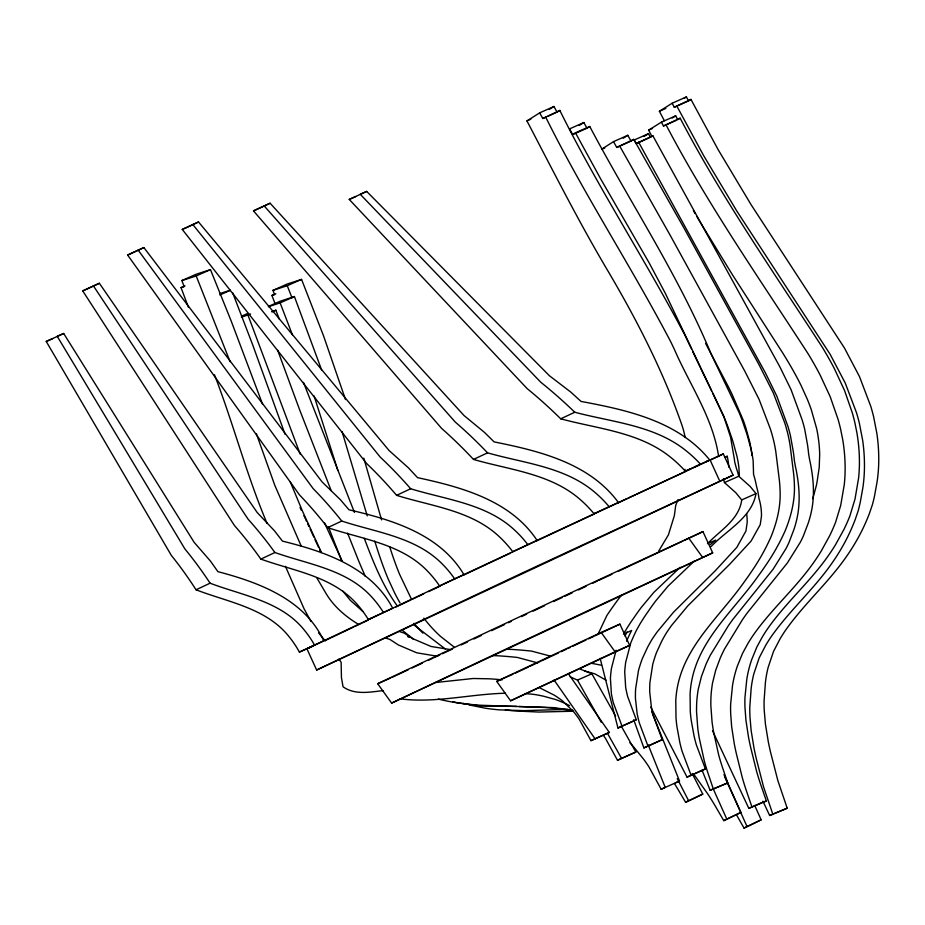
<?xml version="1.0" encoding="UTF-8"?>
<svg xmlns="http://www.w3.org/2000/svg" width="925" height="925" viewBox="0 0 925 925"><rect width="100%" height="100%" fill="white"/><g stroke="black" fill="none" stroke-linecap="round" stroke-linejoin="round"><path stroke-width="1.39" d="M684.697 471.276L685.043 469.333M677.979 499.673L675.701 505.466L674.383 515.56L668.428 534.847L658.554 551.312M616.119 650.24L611.413 668.521A154.579 117.186 66.1 0 0 610.407 678.175L611.39 693.785A114.064 86.476 66.1 0 0 613.368 702.85L622.016 726.113L636.296 719.777L627.647 696.513A114.064 86.476 66.1 0 1 625.67 687.448L624.699 671.839A154.579 117.186 66.1 0 1 625.705 662.196L630.792 642.84A248.64 188.492 66.1 0 1 636.527 630.122L640.019 623.901A323.484 245.229 66.1 0 1 645.812 614.847L649.801 609.112A329.312 249.657 66.1 0 1 655.582 601.088L668.07 586.115L694.432 560.955M598.313 633.602L606.904 615.437A644.887 488.886 66.1 0 1 618.467 599.053L621.565 595.064M625.022 636.065L627.023 631.844M623.866 633.359L625.728 630.226A323.484 245.229 66.1 0 1 631.521 621.184L635.51 615.449A329.312 249.657 66.1 0 1 641.291 607.413L653.778 592.439L680.141 567.291M707.498 543.715C720.112 530.395 739.225 519.653 741.7 499.928L735.849 492.759L724.46 482.572L723.442 478.734M710.238 544.756L715.673 540.084L708.666 543.195M711.105 546.536C726.68 530.106 751.852 517.711 755.991 493.592L750.14 486.434L738.751 476.248L738.266 474.34A48.609 36.85 66.1 0 0 736.45 468.501L734.751 462.188A69.745 52.875 66.1 0 0 733.664 455.135L730.577 437.213L723.547 415.66L665.168 293.017L649.223 263.001L600.961 179.404L575.466 132.818L572.714 134.541L569.58 128.876L583.86 122.539L587.005 128.217L589.757 126.482C629.844 202.378 677.852 274.043 710.943 353.547A405.867 307.69 66.1 0 1 714.933 361.941L739.179 412.723A118.354 89.725 66.1 0 1 743.527 424.274L744.486 427.177A108.132 81.978 66.1 0 1 747.377 435.733L751.216 449.816A91.668 69.491 66.1 0 1 753.158 460.87L753.574 474.548A63.085 47.822 66.1 0 1 755.968 483.636L756.951 487.984A54.506 41.324 66.1 0 1 758.65 496.216L758.916 498.24A43.984 33.346 66.1 0 1 761.148 509.12L761.31 510.889A44.4 33.658 66.1 0 1 761.472 516.081L760.234 524.648L751.088 541.067L729.605 564.366L687.83 605.852L671.735 625.219A295.144 223.746 66.1 0 0 666.278 633.105A207.038 156.961 66.1 0 0 661.757 641.152L656.519 652.518A159.655 121.036 66.1 0 0 652.738 664.358L649.893 682.708A126.609 95.98 66.1 0 0 649.72 691.993L651.42 707.313A112.908 85.597 66.1 0 0 653.536 716.343L662.231 739.665L643.893 747.909L633.706 719.731M736.867 815.48L744.024 828.095L761.159 819.827L754.696 805.444M761.159 819.827L744.024 828.095M693.426 773.716L707.59 793.708A201.927 153.076 66.1 0 1 715.013 805.594L723.778 820.648L740.925 812.404L723.974 774.595M740.925 812.404L723.778 820.648M674.371 783.452A180.699 136.981 66.1 0 1 677.25 788.146L685.61 802.299L702.769 794.089L692.201 773.577M702.769 794.089L685.61 802.299M601.99 148.994L613.529 141.629L627.821 135.293L631.023 141.109L633.764 139.374L684.211 228.463L758.951 364.554L773.323 392.963L784.805 423.049A151.064 114.515 66.1 0 1 787.464 432.391L788.227 435.536A142.115 107.739 66.1 0 1 790.066 445.098L793.581 473.299A113.393 85.967 66.1 0 1 794.402 485.186C794.98 500.772 791.106 516.15 785.29 530.511A282.715 214.323 66.1 0 1 778.804 543.842L775.994 548.976A328.884 249.322 66.1 0 1 765.264 566.031L763.703 568.32A337.914 256.179 66.1 0 1 758.951 574.992C734.728 609.818 698.225 639.476 691.229 683.506A89.066 67.513 66.1 0 0 690.073 694.351L690.304 711.672A103.935 78.787 66.1 0 0 691.287 720.656L694.051 735.872A116.088 88.002 66.1 0 0 696.409 745.03L705.382 768.906L687.044 777.139L650.772 707.105M623.207 138.241L627.821 135.293M685.24 437.49L683.702 430.969A71.075 53.881 66.1 0 0 681.783 424.737C662.832 370.382 636.25 318.79 606.962 269.325C578.322 220.925 553 170.697 526.949 120.909L539.668 112.85L553.948 106.514L557.081 112.168L559.833 110.433C597.827 187.266 644.898 259.104 684.743 334.885A403.184 305.655 66.1 0 1 688.755 343.244L691.507 348.806M549.323 109.439L553.948 106.514M579.247 125.476L583.86 122.539M613.529 141.629L616.732 147.445L633.764 139.374M539.668 112.85L542.79 118.504L559.833 110.433M664.358 120.713L659.386 111.266L672.128 103.242L686.419 96.905L688.57 100.906L690.952 99.414L718.182 149.734L751.169 204.818L844.479 348.054L859.475 376.579L870.853 406.549A169.379 128.402 66.1 0 1 873.628 416.759L876.935 433.86A159.852 121.175 66.1 0 1 878.103 444.081L878.368 447.469A161.47 122.412 66.1 0 1 878.75 460.881L878.681 464.188A153.897 116.677 66.1 0 1 878.056 473.993A116.411 88.257 66.1 0 1 876.773 483.602L874.553 495.835A181.184 137.362 66.1 0 1 872.425 504.634L869.465 513.317A232.036 175.9 66.1 0 1 866.054 521.723A241.194 182.849 66.1 0 1 863.592 527.158A250.409 189.833 66.1 0 1 860.99 532.453A262.538 199.025 66.1 0 1 858.261 537.622L855.394 542.651A298.648 226.405 66.1 0 1 850.873 549.97A277.581 210.426 66.1 0 1 847.716 554.711C829.089 582.253 803.501 604.21 784.654 631.555A273.985 207.697 66.1 0 0 780.064 638.84L773.508 651.466L768.12 667.492A123.383 93.541 66.1 0 0 766.328 676.013A119.498 90.592 66.1 0 0 765.472 681.887L764.085 700.664A122.424 92.812 66.1 0 0 764.258 710.597L765.438 724.252L768.282 741.7A245.449 186.075 66.1 0 0 770.571 752.268L777.856 780.596L787.21 808.207L769.635 815.492L762.963 801.212M684.095 98.362L686.419 96.905M672.128 103.242L674.279 107.231L690.952 99.414M651.813 136.16L648.622 130.124L661.398 122.169L675.689 115.833L677.759 119.66L680.153 118.192C721.951 198.112 773.635 272.135 822.568 347.696A324.629 246.096 66.1 0 1 827.782 356.564L829.471 359.547A246.778 187.081 66.1 0 1 834.373 368.613L844.502 390.408L852.364 413.012A157.493 119.394 66.1 0 1 854.908 422.864L856.897 432.761A140.958 106.861 66.1 0 1 858.308 442.647A149.122 113.047 66.1 0 1 859.152 452.464A151.7 115.001 66.1 0 1 859.394 465.402A145.156 110.04 66.1 0 1 858.597 478.04L855.001 499.107L849.878 515.988A225.654 171.067 66.1 0 1 846.444 524.117A235.644 178.641 66.1 0 1 843.97 529.389L835.691 544.443A299.295 226.891 66.1 0 1 831.147 551.566A280.252 212.461 66.1 0 1 827.956 556.191C809.479 582.565 784.62 603.747 766.49 630.376A250.224 189.694 66.1 0 0 762.107 637.337L756.835 647.038L751.632 659.803A132.356 100.339 66.1 0 0 749.181 667.908A127.662 96.778 66.1 0 0 747.862 673.504A122.574 92.928 66.1 0 0 746.799 679.262L744.96 697.508A116.874 88.603 66.1 0 0 744.96 707.116L745.932 720.286L748.51 737.098A227.77 172.674 66.1 0 0 750.638 747.273L756.546 771.126A201.927 153.076 66.1 0 0 760.708 784.539L766.386 801.038L748.811 808.346L712.504 730.704M672.209 118.007L675.689 115.833M661.398 122.169L663.468 125.997L680.153 118.192M643.846 136.53L648.506 133.674L650.472 137.27L652.877 135.813L779.671 366.485L791.083 389.726L802.195 420.042A138.507 104.999 66.1 0 1 804.715 429.269L807.513 444.833A129.685 98.316 66.1 0 1 808.635 454.059L809.653 459.898A99.021 75.075 66.1 0 1 811.294 468.293C813.803 482.584 814.428 497.523 811.341 511.768A114.295 86.638 66.1 0 1 809.583 518.752A121.649 92.223 66.1 0 1 808.173 523.296L803.293 536.13A150.833 114.342 66.1 0 1 800.322 542.223L787.406 562.909L747.365 612.789A305.169 231.343 66.1 0 0 742.428 619.738L724.553 648.98A243.078 184.272 66.1 0 0 720.298 657.918L715.707 670.243L712.551 682.916A143.768 108.988 66.1 0 0 711.267 692.582L711.013 695.831A151.434 114.804 66.1 0 0 710.851 705.625L712.065 722.055A216.878 164.407 66.1 0 0 713.58 731.872L718.598 754.627A180.699 136.981 66.1 0 0 722.437 767.322L727.709 782.932L710.146 790.262L702.052 770.178M648.506 133.674L634.215 139.999L636.192 143.606L652.877 135.813M331.428 637.614L333.925 636.412M455.227 578.611L306.915 648.772L316.639 670.012L522.544 572.864L733.051 475.149L723.327 453.909L512.82 551.624M335.185 635.822L341.579 632.769M342.874 632.157L353.535 627.092M354.622 626.572L361.27 623.415M362.392 622.883L368 620.224M377.678 683.725L473.704 638.366A1032.774 10.811 -24.6 0 1 588.682 584.496L702.954 531.609L712.678 552.849L391.622 703.093L377.678 683.725L390.697 677.956M391.622 703.093L487.637 657.744A1032.774 10.811 -24.6 0 1 602.626 603.875L712.678 552.849M395.75 607.077L410.122 600.29M411.347 599.712L416.215 597.411M417.441 596.833L423.604 593.931M428.576 591.584L439.872 586.265M473.877 638.99L481.462 635.417M600.14 658.357L617.958 728.021L622.016 726.113M636.296 719.777L617.958 728.021M643.893 747.909L662.231 739.665M687.044 777.139L705.382 768.906M512.716 551.658A82.626 53.847 63.1 0 0 500.379 537.726C472.525 510.554 432.079 506.449 396.617 495.337A331.058 215.722 63.1 0 0 366.589 463.471L182.26 229.435L198.517 221.965L389.09 450.533L408.422 467.83L417.545 477.647C461.737 487.186 510.669 500.425 537.113 540.466L439.572 585.941A82.695 53.916 67.8 0 0 428.009 571.638C401.855 543.842 362.126 539.206 327.728 527.632A331.277 215.988 67.8 0 0 299.492 494.921L127.615 255.057L143.884 247.576L322.097 481.937L340.412 499.72L348.991 509.791C392.119 519.769 439.976 534.141 463.98 574.749L454.672 578.865A82.626 53.881 66.7 0 0 442.925 564.655C416.342 537.009 376.44 532.511 341.776 521.041A331.058 215.883 66.7 0 0 313.101 488.55L138.149 250.12M143.884 247.576L127.615 255.057M187.983 226.903L198.517 221.965M82.741 290.912L99.368 283.27L257.173 512.496L274.436 530.777L282.449 541.113C324.536 551.531 371.26 567.175 392.72 608.28L368.323 619.472A83.285 54.101 72.7 0 0 357.512 604.765C333.15 576.379 294.162 571.141 260.862 559.105A333.451 216.623 72.7 0 0 234.464 525.539L82.741 290.912L99.368 283.27M253.485 210.877L270.112 203.234L464.026 415.533L484.411 432.345L494.1 441.896C539.425 450.972 589.445 463.124 618.386 502.495L593.977 513.687A83.1 53.893 58.2 0 0 580.831 500.09C551.231 473.635 510.045 470.05 473.496 459.424A332.757 215.826 58.2 0 0 441.63 428.425L253.485 210.877L270.112 203.234M46.25 341.475L63.686 333.474L194.146 542.327L210.438 561.07L217.918 571.65C259.093 582.496 304.695 599.388 323.808 640.875L299.399 652.067A84.314 54.39 77.1 0 0 289.271 636.943C266.585 608.072 228.302 602.256 196.031 589.78A337.232 217.56 77.1 0 0 171.345 555.416L46.25 341.475L52.69 338.619M349.245 199.442L366.682 191.429L549.45 375.77L570.829 392.131L581.027 401.427C627.462 410.064 678.453 421.291 709.695 459.968L685.298 471.172A84.013 54.055 53.8 0 0 671.342 457.863C640.158 432.114 598.302 428.992 560.723 418.817A336.099 216.253 53.8 0 0 527.158 388.616L349.245 199.442L355.686 196.586M327.728 527.632L341.776 521.041M396.617 495.337L410.665 488.758C446.382 499.754 487.012 503.732 515.283 530.73A82.695 53.847 61.9 0 1 527.805 544.582M260.862 559.105L274.91 552.514C308.476 564.447 347.638 569.534 372.428 597.793A83.1 54.055 71.6 0 1 383.413 612.396M473.496 459.424L487.544 452.845C524.359 463.356 565.718 466.813 595.723 493.094A83.285 53.928 57.1 0 1 609.078 506.611M196.031 589.78L210.079 583.201C242.616 595.561 281.084 601.227 304.198 629.971A84.013 54.309 76 0 1 314.5 644.991M560.723 418.817L574.772 412.238C612.604 422.286 654.646 425.292 686.223 450.857A84.314 54.101 52.7 0 1 700.398 464.096M464.188 574.83L470.952 571.65M472.085 571.118L486.989 564.123M488.146 563.579L502.183 557M503.362 556.445L510.484 553.104M308.707 647.951L313.737 645.592M694.606 467.044L698.375 465.275M705.925 461.737L708.446 460.558M325.207 640.528L330.179 638.204M723.327 453.909L709.949 460.153M724.691 457.447L727.223 456.256L727.559 457.84A69.745 52.875 66.1 0 1 728.634 464.893L728.877 467.194M733.051 475.149L316.639 670.012M392.003 677.378L408.376 669.7M412.145 667.931L422.228 663.202M428.518 660.253L432.299 658.484M433.559 657.895L439.861 654.935M442.381 653.755L452.452 649.038M461.274 644.898L467.564 641.95M641.233 560.538L618.42 571.222M642.493 559.949L682.8 541.056M684.061 540.466L702.954 531.609M515.445 673.099L528.499 666.983M529.805 666.37L540.258 661.468M541.564 660.855L558.538 652.9M561.151 651.674L566.366 649.223M567.673 648.622L570.286 647.396M572.899 646.17L585.964 640.042M588.577 638.817L593.792 636.377M595.099 635.764L619.912 624.132L629.636 645.372L510.612 700.803L496.702 681.401A1032.011 10.811 -24.6 0 1 601.181 632.434L619.912 624.132M537.09 540.651L545.738 536.616M546.976 536.026L579.848 520.683M581.131 520.081L594.104 514.034M598.833 580.368L611.899 574.275M539.703 687.853L554.41 695.242A154.579 117.186 66.1 0 1 562.331 700.711L573.465 711.556A114.064 86.476 66.1 0 1 579.027 718.945L590.959 740.659L609.309 732.438L568.216 673.493M609.309 732.438L590.959 740.659M603.771 735.942A112.908 85.597 66.1 0 1 605.528 738.474L617.495 760.269L635.833 752.048L621.184 725.963M635.833 752.048L617.495 760.269M629.856 742.752A103.935 78.787 66.1 0 1 633.903 747.192L643.58 759.159A116.088 88.002 66.1 0 1 648.968 766.906L661.167 789.268L665.225 787.372L648.147 744.741M675.458 782.932L679.517 781.035L651.767 711.753M685.332 471.588L636.724 494.181M617.865 502.957L627.254 498.587M628.433 498.043L635.544 494.736M182.26 229.435L186.838 227.411M366.682 191.429L360.241 194.285L540.767 382.233A337.232 216.415 52.7 0 1 574.772 412.238M526.949 120.909L530.846 119.175M542.79 118.504L545.392 117.348M547.993 116.203L555.786 112.746M188.365 307.112L181.046 287.64L184.133 286.634L181.89 280.564L196.181 274.228L210.472 269.626L231.157 320.94L262.573 404.19M63.686 333.474L57.246 336.33L184.954 549.034A336.099 217.282 76 0 1 210.079 583.201M181.89 280.564L196.192 275.962L210.472 269.626M181.046 287.64L184.942 285.906M575.466 132.818L589.757 126.482M572.714 134.541L587.005 128.217M219.826 294.994L230.221 290.392M659.386 111.266L665.884 108.387M674.279 107.231L688.57 100.906M275.349 304.406L271.927 295.48L274.586 294.601L272.956 290.358L287.247 284.021L301.55 279.385L323.519 335.787L345.499 399.565M272.956 290.358L287.259 285.709L301.55 279.385M271.927 295.48L275.823 293.757M602.14 149.156L604.73 148.012M648.622 130.124L652.518 128.402M663.468 125.997L676.464 120.238M616.732 147.445L631.023 141.109M241.448 316.246L247.946 313.367M241.471 317.217L250.571 313.991M268.458 306.429L280.148 301.249L294.416 296.543L321.727 370.243M636.192 143.606L649.177 137.848M268.458 306.73L280.125 302.868L294.416 296.543M271.973 311.945L275.87 310.21L279.35 319.241M685.298 471.172L689.946 469.114M593.977 513.687L596.313 512.658M724.876 457.297L727.223 456.256M368.323 619.472L371.815 617.935M299.399 652.067L312.974 646.078M724.46 482.572L738.751 476.248M741.7 499.928L755.991 493.592M496.702 681.401L512.947 674.209M623.473 634.099L631.659 630.468L630.422 632.827A248.12 188.099 66.1 0 0 626.514 641.233M510.612 700.803A1032.011 10.811 -24.6 0 1 615.079 651.824L629.636 645.372M570.182 676.88L577.489 680.095L591.884 673.805L615.611 716.031M661.167 789.268L679.517 781.035M710.146 790.262L727.709 782.932M748.811 808.346L761.807 802.588M769.635 815.492L787.21 808.207M271.985 311.528L275.87 310.21M219.815 293.572L230.221 290.23M763.102 802.01L766.386 801.038M435.953 682.477L473.184 678.499L489.013 678.8A329.312 249.657 66.1 0 1 498.806 679.528L502.252 679.817M383.216 690.605C369.769 692.085 354.911 695.207 343.059 686.801L341.441 677.655L341.128 662.277L338.897 659.005M505.397 693.23C470.293 694.016 435.097 703.416 400.074 698.826M572.367 711.256L538.812 712.053L513.791 710.874A277.581 210.426 66.1 0 1 508.172 710.25A298.648 226.405 66.1 0 1 505.362 709.88M567.753 709.359L524.093 710.643L499.384 709.857A280.252 212.461 66.1 0 1 493.834 709.325A299.295 226.891 66.1 0 1 485.521 708.238L468.825 704.885M516.682 706.365L481.127 706.11L457.193 702.711A150.833 114.342 66.1 0 1 452.834 701.647M519.098 706.492L553.323 707.613L572.448 710.215M506.75 649.246L511.768 649.431A644.887 488.886 66.1 0 1 531.586 651.107L550.837 656.218M492.47 655.582L497.477 655.767A644.887 488.886 66.1 0 1 517.295 657.432L537.633 662.867M572.957 710.643L553.058 708.145A305.169 231.343 66.1 0 0 544.628 707.463L480.341 705.232A337.914 256.179 66.1 0 1 472.247 704.584L469.507 704.318A328.884 249.322 66.1 0 1 449.7 701.578L444.023 700.422A282.715 214.323 66.1 0 1 438.334 699.103M591.352 663.271L601.516 665.225M437.629 656.288L416.77 652.819L398.374 644.956L389.911 639.441L385.517 637.996M584.658 670.972L594.844 673.839L606.06 680.199M449.851 649.512L431.062 646.482L412.666 638.62L404.202 633.105L399.797 631.659M580.484 669.203L591.884 673.805M577.489 680.095L601.319 722.367M569.603 705.636L566.863 704.249A159.655 121.036 66.1 0 0 555.497 699.508L543.53 696.213A207.038 156.961 66.1 0 0 534.546 694.49A295.144 223.746 66.1 0 0 525.076 693.6M445.33 649.003L415.834 626.445A105.577 80.036 66.1 0 1 414.007 624.826M358.31 624.271C346.887 617.333 336.18 608.523 328.572 597.446A71.075 53.881 66.1 0 1 325.126 591.931L316.974 578.125M407.52 636.4L409.023 637.383M454.418 647.292L440.381 636.284A122.875 93.148 66.1 0 1 430.877 626.676L429.073 624.606A122.551 92.905 66.1 0 1 423.847 618.154M362.831 611.437L350.321 600.348L342.863 591.11M402.109 630.122L413.729 639.452M325.265 640.933L318.582 632.908M264.157 205.87L455.239 422.043A333.451 215.907 57.1 0 1 487.544 452.845M192.793 224.498L380.198 457.089A331.277 215.71 61.9 0 1 410.665 488.747M688.628 537.957L702.572 557.336M601.181 632.434L615.09 651.824M397.449 606.153C382.534 585.629 373.191 561.88 364.277 538.315M554.029 679.968L595.018 738.774M93.425 285.906L248.073 519.156A332.757 216.438 71.6 0 1 274.91 552.514M310.95 621.45L304.024 608.696L285.443 566.343M699.127 220.381L732.184 274.378L782.758 353.026A456.36 345.962 66.1 0 1 787.742 361.212L789.36 363.93A295.757 224.208 66.1 0 1 794.008 372.058L796.957 377.446A213.016 161.482 66.1 0 1 801.096 385.528L807.201 398.987A148.173 112.33 66.1 0 1 811.317 409.775L816.625 428.483A114.33 86.672 66.1 0 1 818.093 436.403L818.81 441.688A116.122 88.025 66.1 0 1 819.677 454.776L819.226 467.414L817.7 477.647A126.378 95.807 66.1 0 1 816.37 485.463L813.445 496.286A185.104 140.334 66.1 0 1 812.589 498.679M696.814 216.485L698.548 219.41M693.368 210.623L695.091 213.559M607.598 733.537L621.554 758.384M545.542 116.77C583.513 193.626 630.665 265.406 670.452 341.221A403.184 305.655 66.1 0 1 674.464 349.581C689.784 384.869 712.955 417.822 718.632 456.534M619.484 145.699L669.92 234.8L744.66 370.89L759.043 399.299L770.525 429.373A151.064 114.515 66.1 0 1 773.173 438.716L773.947 441.861A142.115 107.739 66.1 0 1 775.774 451.435L779.289 479.636A113.393 85.967 66.1 0 1 780.11 491.522C780.688 507.097 776.827 522.486 770.999 536.835A282.715 214.323 66.1 0 1 764.513 550.178L761.714 555.312A328.884 249.322 66.1 0 1 750.973 572.355L749.412 574.656A337.914 256.179 66.1 0 1 744.66 581.328C720.459 616.154 683.933 645.812 676.938 689.83A89.066 67.513 66.1 0 0 675.782 700.688L676.013 718.008A103.935 78.787 66.1 0 0 676.996 726.981L679.771 742.197A116.088 88.002 66.1 0 0 682.118 751.366L691.091 775.231M411.336 598.914L399.519 574.171A230.938 175.068 66.1 0 1 396.073 565.348L393.888 559.313A329.277 249.623 66.1 0 1 390.743 550.04L389.726 546.906M638.585 142.149L765.38 372.821L776.792 396.062L787.915 426.367A138.507 104.999 66.1 0 1 790.424 435.606L793.222 451.169A129.685 98.316 66.1 0 1 794.344 460.396L795.361 466.235A99.021 75.075 66.1 0 1 797.003 474.618C799.512 488.92 800.137 503.859 797.061 518.104A114.295 86.638 66.1 0 1 795.303 525.088A121.649 92.223 66.1 0 1 793.881 529.62L789.002 542.455A150.833 114.342 66.1 0 1 786.03 548.548L773.115 569.233L733.074 619.126A305.169 231.343 66.1 0 0 728.148 626.063L710.261 655.316A243.078 184.272 66.1 0 0 706.006 664.254L701.416 676.58L698.259 689.241A143.768 108.988 66.1 0 0 696.976 698.907L696.722 702.168A151.434 114.804 66.1 0 0 696.56 711.961L697.774 728.38A216.878 164.407 66.1 0 0 699.288 738.208L704.307 760.963A180.699 136.981 66.1 0 0 708.157 773.658L713.418 789.268M665.861 124.517C707.671 204.437 759.344 278.471 808.277 354.032A324.629 246.096 66.1 0 1 813.491 362.889L815.179 365.884A246.778 187.081 66.1 0 1 820.082 374.949L830.211 396.744L838.073 419.349A157.493 119.394 66.1 0 1 840.617 429.2L842.606 439.086A140.958 106.861 66.1 0 1 844.028 448.972A149.122 113.047 66.1 0 1 844.86 458.8A151.7 115.001 66.1 0 1 845.103 471.727A145.156 110.04 66.1 0 1 844.305 484.376L840.709 505.443L835.587 522.313A225.654 171.067 66.1 0 1 832.153 530.453A235.644 178.641 66.1 0 1 829.679 535.714L821.4 550.78A299.295 226.891 66.1 0 1 816.856 557.902A280.252 212.461 66.1 0 1 813.665 562.527C795.188 588.89 770.328 610.072 752.198 636.701A250.224 189.694 66.1 0 0 747.816 643.673L742.544 653.374L737.341 666.127A132.356 100.339 66.1 0 0 734.889 674.244A127.662 96.778 66.1 0 0 733.571 679.84A122.574 92.928 66.1 0 0 732.507 685.587L730.669 703.844A116.874 88.603 66.1 0 0 730.669 713.452L731.64 726.622L734.219 743.434A227.77 172.674 66.1 0 0 736.346 753.597L742.255 777.451A201.927 153.076 66.1 0 0 746.417 790.875L752.094 807.375M705.567 343.36L728.229 386.5A403.682 306.025 66.1 0 1 732.126 394.408L743.342 420.447A156.279 118.481 66.1 0 1 745.92 428.136L749.423 440.647A114.966 87.147 66.1 0 1 750.938 448.116L751.713 453.088A113.451 86.002 66.1 0 1 751.99 455.574M676.661 105.751L703.89 156.059L736.878 211.154L830.188 354.391L845.184 382.915L856.562 412.874A169.379 128.402 66.1 0 1 859.337 423.095L862.643 440.196A159.852 121.175 66.1 0 1 863.823 450.417L864.077 453.793A161.47 122.412 66.1 0 1 864.459 467.217L864.389 470.524A153.897 116.677 66.1 0 1 863.765 480.329A116.411 88.257 66.1 0 1 862.482 489.938L860.273 502.171A181.184 137.362 66.1 0 1 858.134 510.97L855.174 519.653A232.036 175.9 66.1 0 1 851.763 528.048A241.194 182.849 66.1 0 1 849.3 533.482A250.409 189.833 66.1 0 1 846.699 538.789A262.538 199.025 66.1 0 1 843.97 543.958L841.103 548.988A298.648 226.405 66.1 0 1 836.593 556.295A277.581 210.426 66.1 0 1 833.425 561.036C814.798 588.589 789.222 610.546 770.363 637.892A273.985 207.697 66.1 0 0 765.784 645.164L759.217 657.791L753.829 673.828A123.383 93.541 66.1 0 0 752.037 682.338A119.498 90.592 66.1 0 0 751.181 688.223L749.805 707.001A122.424 92.812 66.1 0 0 749.978 716.933L751.146 730.577L753.991 748.024A245.449 186.075 66.1 0 0 756.28 758.593L763.576 786.932L772.93 814.543M677.25 778.63L688.478 800.426M700.641 368.277L709.695 386.997M321.195 551.924L302.718 511.687L290.196 481.717M710.134 387.945L711.498 390.766M712.886 393.576L724.888 419.06A118.354 89.725 66.1 0 1 729.235 430.611L730.207 433.513A108.132 81.978 66.1 0 1 733.097 442.058L736.924 456.141A91.668 69.491 66.1 0 1 738.867 467.206L739.364 475.45M342.285 561.359L324.444 522.775M692.663 351.512L696.652 359.871A405.867 307.69 66.1 0 1 700.202 367.341M300.047 507.547L301.342 510.265M318.651 547.461L315.032 539.668M307.678 523.77L308.938 526.441M313.841 537.032L311.378 531.759M303.909 515.699L305.169 518.405M305.585 519.295L306.429 521.099M310.153 529.112L310.973 530.881M301.249 546.189L274.783 485.255L256.341 433.686M647.939 746.001L639.244 722.679A112.908 85.597 66.1 0 1 637.128 713.649L635.429 698.329A126.609 95.98 66.1 0 1 635.602 689.032L638.447 670.683A159.655 121.036 66.1 0 1 642.228 658.854L647.477 647.488A207.038 156.961 66.1 0 1 651.986 639.441A295.144 223.746 66.1 0 1 657.444 631.555L673.539 612.188L715.314 570.702L736.809 547.403L745.955 530.973L747.18 522.417A44.4 33.658 66.1 0 0 747.018 517.225L746.868 515.456A43.984 33.346 66.1 0 0 746.648 513.676M710.007 459.806L719.731 481.058M319.819 550.051L320.987 552.63M724.553 776.48L746.868 826.164M713.198 788.759L726.634 818.741M365.294 576.333L361.825 568.366A403.682 306.025 66.1 0 1 358.391 560.238L347.592 533.147M267.105 523.492C246.536 475.034 233.493 423.87 214.496 374.822M341.845 561.082L328.456 526.984M287.259 285.709L292.022 297.873M300.174 454.083L247.981 315.147M280.125 302.868L292.392 334.804M303.469 382.395L354.46 512.45M230.082 361.675L196.192 275.962M331.185 490.62L299.573 409.648L277.708 350.355M232.626 292.682L252.571 344.539L285.073 434.322M314.072 395.912L336.816 467.137M342.077 431.605L367.225 515.884M374.752 541.102L375.723 544.201A456.36 345.962 66.1 0 0 378.672 553.347L379.678 556.341A295.757 224.208 66.1 0 0 382.788 565.187L384.95 570.956A213.016 161.482 66.1 0 0 388.361 579.374L394.559 592.786A148.173 112.33 66.1 0 0 400.039 602.938M337.139 468.223L337.798 470.386M363.803 458.141L381.562 519.885M422.898 633.151A116.122 88.025 66.1 0 1 419.256 629.358L415.741 625.393A114.33 86.672 66.1 0 1 414.03 623.346M466.038 704.156A235.644 178.641 66.1 0 1 463.252 703.382M491.603 630.642A1032.207 10.811 -24.6 0 1 504.576 624.537M508.519 622.687A1032.207 10.811 -24.6 0 1 511.074 621.484M521.423 616.628A1032.207 10.811 -24.6 0 1 526.649 614.177M533.17 611.113A1032.207 10.811 -24.6 0 1 544.582 605.759M553.578 601.539A1032.207 10.811 -24.6 0 1 562.169 597.515M564.643 596.359A1032.207 10.811 -24.6 0 1 572.101 592.867M578.379 589.93A1032.207 10.811 -24.6 0 1 585.999 586.369M592.393 583.386A1032.207 10.811 -24.6 0 1 597.538 580.981"/></g></svg>
